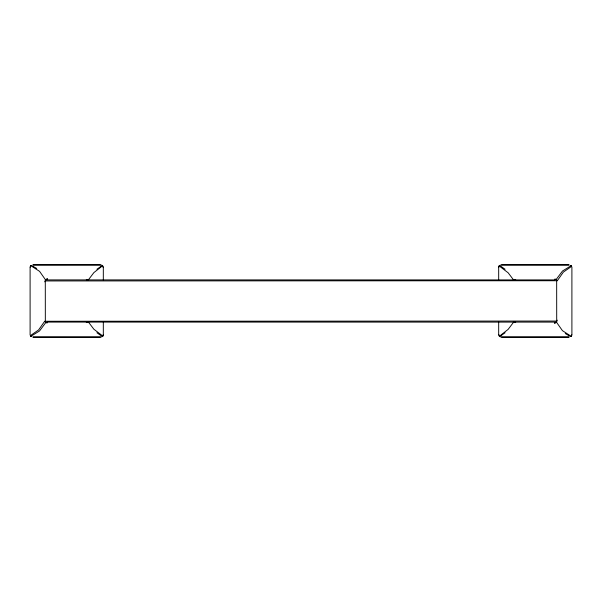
<?xml version="1.0" encoding="UTF-8"?>
<svg xmlns="http://www.w3.org/2000/svg" width="602" height="602" viewBox="0 0 602 602"><rect width="100%" height="100%" fill="white"/><g stroke="black" fill="none" stroke-linecap="round" stroke-linejoin="round"><path stroke-width="0.9" d="M30.213 267.19L30.559 265.851L31.123 265.896L39.574 271.351L45.654 280.02L47.445 278.779L45.293 279.96L45.338 322.326L47.189 322.913L45.617 322.303L44.744 321.175L38.596 329.934L30.521 335.525M571.787 334.81L571.441 336.149L570.877 336.104L562.426 330.648L556.346 321.98L554.555 323.221L556.707 322.04L556.662 279.674L554.811 279.087L556.383 279.697L557.256 280.825L563.404 272.066L571.479 266.475M556.248 322.401L556.346 321.98L554.886 322.913M45.752 279.599L45.654 280.02L47.114 279.087M33.05 337.308L100.15 337.316L102.791 336.383L103.198 334.757M498.802 267.243L499.216 265.61L501.85 264.684L568.95 264.692M30.559 265.851L31.229 265.399L30.1 267.04L30.1 334.968L31.229 336.601L30.664 336.443L39.529 330.965L45.782 322.574M571.441 336.149L570.771 336.601L571.9 334.96L571.9 267.032L570.771 265.399L571.336 265.557L562.471 271.035L556.218 279.426M44.744 281.826L45.353 280.622M556.647 321.378L557.256 320.174M102.174 336.563L103.318 334.96L103.318 321.935M499.826 265.437L498.682 267.04L498.682 280.065M87.884 280.517L93.874 272.608L102.784 265.617L100.15 264.684L33.05 264.692M514.116 321.483L508.126 329.392L499.216 336.383L501.85 337.316L568.95 337.308M87.343 321.739L86.297 322.604L87.651 321.701M514.657 280.261L515.703 279.396L514.349 280.299M96.899 269.267L101.196 266.234M500.804 335.765L505.101 332.733M45.624 280.953L556.323 280.735M556.376 321.047L45.677 321.265M32.854 265.143L100.414 265.136M501.586 265.136L569.146 265.143M46.61 279.9L555.164 279.915M46.836 322.085L555.39 322.1M32.854 336.857L100.414 336.864M501.586 336.864L569.146 336.857M102.641 266.942L103.318 267.032L103.318 280.058M498.682 321.942L498.682 334.968L499.359 335.058M499.111 265.918L508.148 272.789L513.589 279.975M102.889 336.082L93.852 329.211L88.411 322.025M565.278 333.553L569.552 335.976M32.448 266.024L36.722 268.447M514.349 321.799L515.703 322.604L514.65 321.852M87.651 280.201L86.297 279.396L87.35 280.148M500.804 266.234L505.101 269.267M96.899 332.733L101.196 335.765M498.682 334.968L499.826 336.563M102.174 265.437L103.318 267.032"/></g></svg>
